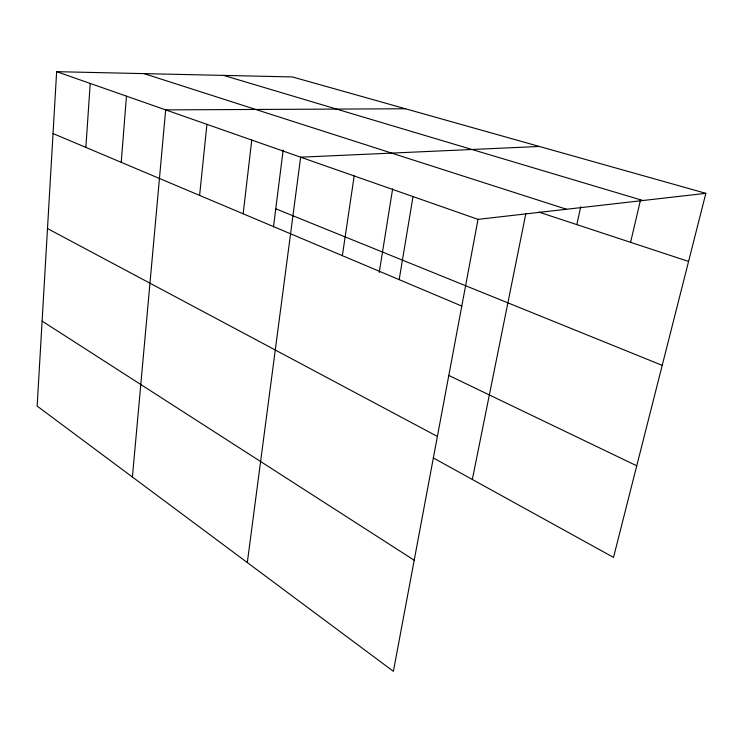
<?xml version="1.0" encoding="UTF-8"?>
<svg xmlns="http://www.w3.org/2000/svg" width="743" height="743" viewBox="0 0 743 743"><rect width="100%" height="100%" fill="white"/><g stroke="black" fill="none" stroke-linecap="round" stroke-linejoin="round"><path stroke-width="1.11" d="M705.85 193.329L292.389 76.938L56.635 71.672L37.15 406.096L393.391 671.328L478.028 219.361L705.85 193.329L613.514 557.389L433.234 457.892M85.863 147.402L90.219 83.439M121.23 162.327L126.459 96.144M132.412 477.015L165.661 109.88L405.455 108.766M199.607 195.409L206.925 124.341M243.156 213.798L251.756 140.055M273.461 227.005L283.157 150.095M247.308 562.562L300.646 157.191L539.353 146.464M342.356 255.666L354.17 175.952M379.236 272.44L392.629 188.852M399.177 279.647L413.015 196.579M472.334 479.476L525.812 213.752M576.847 224.618L580.738 206.74M630.575 242.329L640.531 199.923M223.662 75.405L642.918 200.517M144.068 73.622L566.565 209.247M538.87 212.099L688.575 261.443M56.635 71.672L478.028 219.361M275.755 208.802L662.217 365.37M53.032 133.545L461.793 306.07M448.679 375.391L636.751 465.796M47.496 228.556L437.376 436.438M42.1 321.087L414.195 560.231"/></g></svg>
